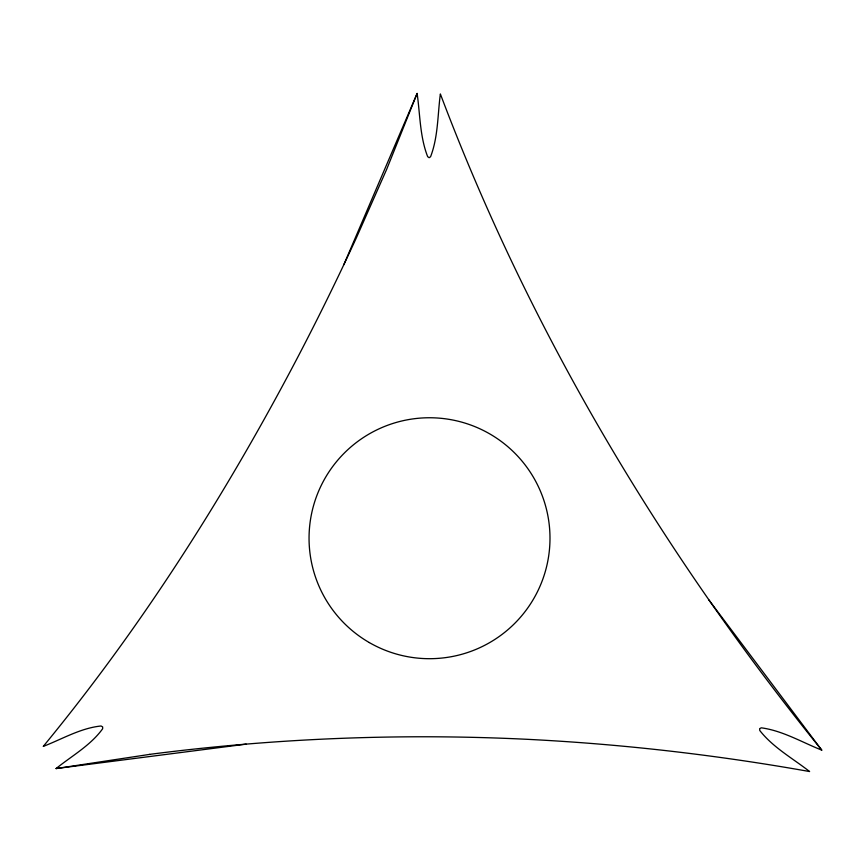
<?xml version="1.0" encoding="UTF-8"?>
<svg xmlns="http://www.w3.org/2000/svg" width="865" height="865" viewBox="0 0 865 865"><rect width="100%" height="100%" fill="white"/><g stroke="black" fill="none" stroke-linecap="round" stroke-linejoin="round"><path stroke-width="1.3" d="M149.667 754.366A2135.209 2135.209 0 0 1 525.747 739.24C620.94 743.943 715.788 754.831 809.608 771.548C792.762 758.367 773.083 747.544 759.773 730.503L759.654 728.665L761.287 727.822C782.674 730.709 801.909 742.246 821.75 750.128C662.19 552.724 529.942 331.792 440.361 93.95C437.604 114.829 438.198 136.875 430.575 156.738L429.127 157.7L427.667 156.673C419.849 136.692 420.12 114.494 417.125 93.452L386.644 169.399L356.164 238.297A2654.772 2654.772 0 0 1 295.181 362.111C223.678 497.808 140.79 627.86 43.25 746.409C62.172 739.11 80.596 728.071 101.032 725.995L102.665 726.903L102.643 728.763C90.63 745.425 71.849 755.837 56.074 768.563L246.168 744.138M343.794 264.755L417.125 93.452M56.074 768.563L149.667 754.388M708.835 599.899L821.75 750.128M369.279 642.554A120.473 120.473 0 0 0 549.989 538.225A120.473 120.473 0 0 0 369.279 433.895A120.473 120.473 0 0 0 369.279 642.554"/></g></svg>
